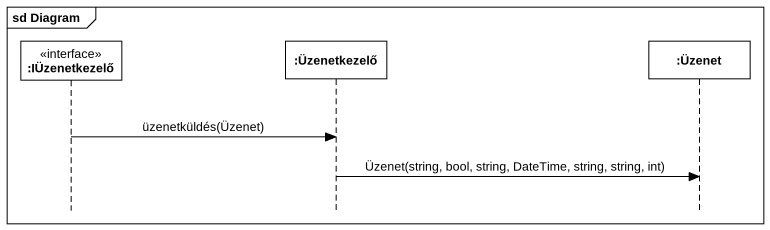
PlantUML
@startuml
mainframe sd Diagram
hide footbox
participant ":IÜzenetkezelő" as IÜzenetkezelő <<interface>>
participant ":Üzenetkezelő" as Üzenetkezelő
participant ":Üzenet" as Üzenet

IÜzenetkezelő -> Üzenetkezelő : üzenetküldés(Üzenet)
Üzenetkezelő -> Üzenet : Üzenet(string, bool, string, DateTime, string, string, int)
@enduml
